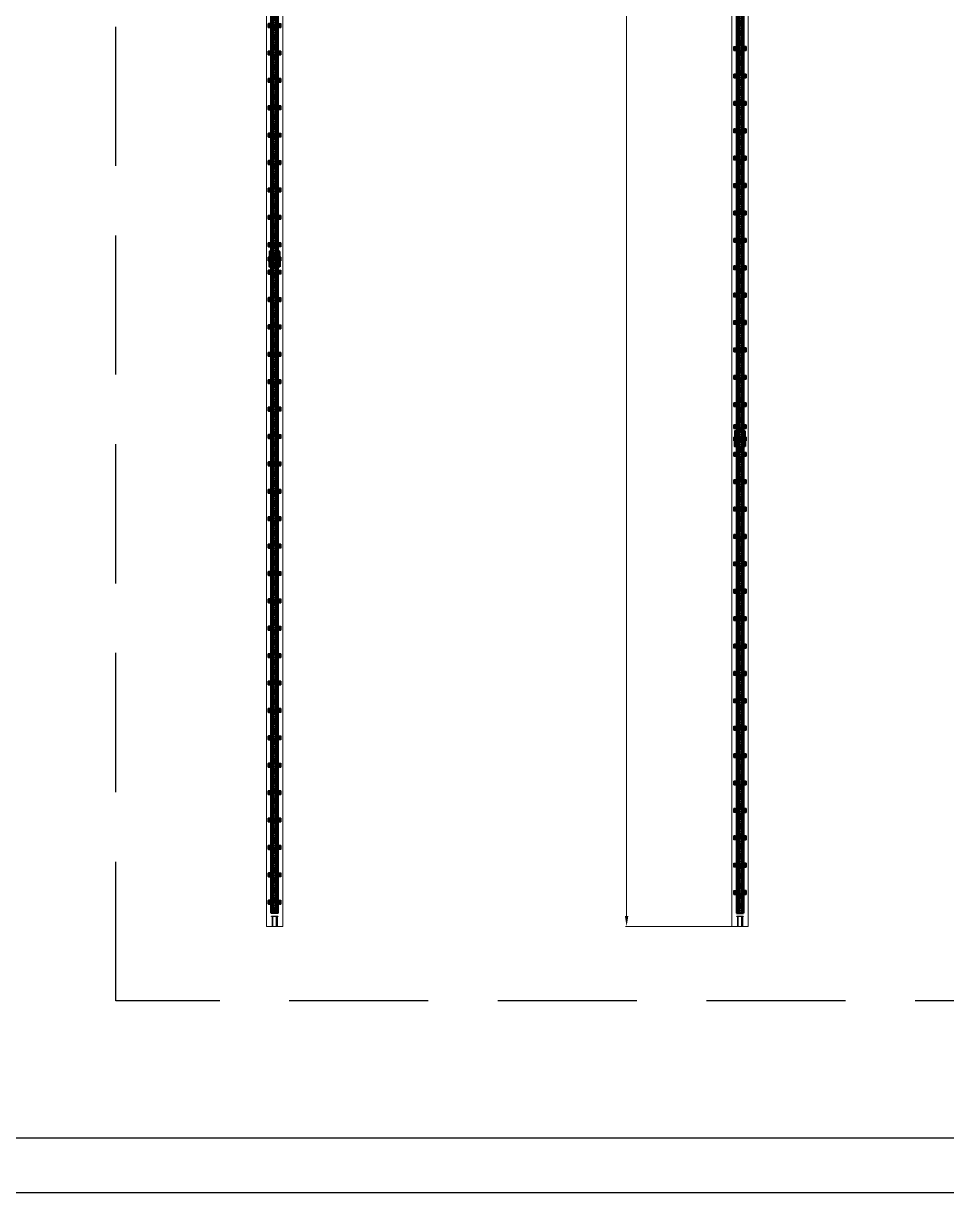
# Model space of a CAD drawing. Header units: centimetres. Extents: x 470464 to 524273, y 49611 to 59074.
# Drawn here: x 506495 to 508182, y 49611 to 51745 of the extents above; entities that cross this region are included whole.
import ezdxf

# ---------------------------------------------------------------- set-up
doc = ezdxf.new("R2010")
doc.units = ezdxf.units.CM
doc.header["$MEASUREMENT"] = 0
for name, pattern in [('1244_Aselsan_MIUM_3000$0$ACAD_ISO10W100', [18, 12, -3, 0, -3]), ('ACAD_ISO08W100', [36, 24, -3, 6, -3]), ('CHAIN', [0.3543, 0.2362, -0.0295, 0.0591, -0.0295]), ('DASHED', [19.05, 12.7, -6.35]), ('XKITLINE00', [0])]:
    doc.linetypes.add(name, pattern=pattern)
for name, color, linetype, lineweight in [('0-KRCN-Z-ANTET', 71, 'Continuous', 30), ('1', 7, 'Continuous', 25), ('AAA_EKSEN', 1, 'ACAD_ISO08W100', 9), ('S-COLS-CONC', 4, 'Continuous', 40)]:
    doc.layers.add(name, color=color, linetype=linetype, lineweight=lineweight)
doc.layers.add('A-ANNO-REVC-01', color=1, linetype='Continuous', lineweight=15, true_color=0xff0000, plot=False)
doc.layers.add('vinç', color=7, linetype='Continuous')
doc.styles.add('BARIŞ BABUR-3', font='arial.ttf')
doc.dimstyles.new('AAA_A4 BVS STANDART', dxfattribs={"dimscale": 12, "dimtxt": 1.8, "dimasz": 1.6, "dimexe": 0.18, "dimexo": 0.0625, "dimgap": 0.09, "dimtad": 1, "dimtoh": 1, "dimdec": 0, "dimzin": 9, "dimdsep": 46, "dimtxsty": 'BARIŞ BABUR-3', "dimcen": 0.09, "dimclrd": 1, "dimclre": 1, "dimclrt": 2, "dimadec": 0, "dimazin": 0, "dimtfac": 1, "dimtdec": 0, "dimtofl": 0, "dimtmove": 0, "dimatfit": 3, "dimfxl": 1, "dimtolj": 1, "dimtzin": 0, "dimlwd": 9, "dimlwe": 9, "dimarcsym": 0})

# ---------------------------------------------------------------- blocks, each defined once
blk = doc.blocks.new('*D237')
at = {"layer": 'A-ANNO-REVC-01', "color": 1, "lineweight": 9, "transparency": 16777216}
for p, q in [((429084.7, 77311), (428891.1, 77311)), ((428893.3, 77291.8), (428893.3, 69280.2)), ((429084.7, 69261), (428891.1, 69261))]:
    blk.add_line(p, q, dxfattribs=at)
at = {"layer": 'A-ANNO-REVC-01', "color": 1, "transparency": 16777216}
for points in [[(428896.5, 77291.8), (428890.1, 77291.8), (428893.3, 77311)], [(428890.1, 69280.2), (428896.5, 69280.2), (428893.3, 69261)]]:
    blk.add_solid(points, dxfattribs=at)
at = {"layer": 'Defpoints', "color": 0, "transparency": 16777216}
for p in [(429085.4, 77311), (428893.3, 69261), (429085.4, 69261)]:
    blk.add_point(p, dxfattribs=at)
at = {"layer": 'A-ANNO-REVC-01', "color": 2, "transparency": 16777216, "insert": (428879.1, 73286), "char_height": 21.6, "attachment_point": 5, "rotation": 90, "style": 'BARIŞ BABUR-3'}
blk.add_mtext('\\A1;YÜRÜME YOLU BOYU : 8050', dxfattribs=at)
blk = doc.blocks.new('sfsdsggssg')
at = {"layer": '1', "color": 2, "linetype": 'Continuous'}
for p, q in [((1141.1, -34640), (1141.1, -34640.1)), ((1141.1, -34640), (1141.1, -34645.1)), ((1141.1, -34640.1), (1141.3, -34640.1)), ((1141.1, -34640.1), (1141.1, -34645.1)), ((1141.1, -34645.1), (1141.3, -34645.1)), ((1141.1, -34645.1), (1141.1, -34645.1)), ((1141.3, -34645.1), (1141.3, -34640.1)), ((1143.2, -34639.6), (1141.4, -34639.8)), ((1141.4, -34639.7), (1143.2, -34639.6)), ((1141.4, -34639.8), (1141.4, -34639.7)), ((1141.4, -34640), (1143.2, -34639.8)), ((1141.4, -34639.8), (1141.4, -34640)), ((1141.4, -34645.4), (1141.4, -34645.2)), ((1143.2, -34645.4), (1141.4, -34645.2)), ((1141.4, -34645.4), (1141.4, -34645.4)), ((1141.4, -34645.4), (1143.2, -34645.6)), ((1143.2, -34645.6), (1141.4, -34645.4)), ((1143.2, -34639.6), (1143.2, -34639.8)), ((1143.2, -34639.6), (1143.2, -34639.8)), ((1143.2, -34645.6), (1143.2, -34645.4)), ((1143.2, -34645.4), (1143.2, -34645.6)), ((1143.6, -34639.6), (1143.5, -34639.8)), ((1143.5, -34639.8), (1143.6, -34639.8)), ((1143.6, -34645.3), (1143.5, -34645.3)), ((1143.5, -34645.3), (1143.6, -34645.5)), ((1143.6, -34639.6), (1143.6, -34639.6)), ((1143.7, -34639.6), (1143.6, -34639.8)), ((1143.6, -34639.6), (1144.1, -34639.6)), ((1143.7, -34639.6), (1143.6, -34639.6)), ((1143.6, -34639.8), (1143.8, -34639.9)), ((1143.6, -34645.3), (1143.7, -34645.5)), ((1143.8, -34645.3), (1143.6, -34645.3)), ((1143.6, -34645.5), (1143.6, -34645.6)), ((1143.6, -34645.5), (1143.7, -34645.5)), ((1144.1, -34645.6), (1143.6, -34645.6)), ((1144.1, -34639.6), (1144.1, -34639.6)), ((1144.1, -34645.5), (1144.1, -34645.6)), ((1144.3, -34645.6), (1144.3, -34645.9)), ((1144.3, -34645.6), (1144.3, -34646)), ((1144.3, -34645.9), (1144.3, -34646)), ((1144.5, -34639.6), (1147.4, -34639.6)), ((1144.5, -34639.6), (1144.5, -34639.6)), ((1144.6, -34642.7), (1144.5, -34642.8)), ((1144.6, -34642.9), (1144.5, -34642.8)), ((1147.4, -34645.6), (1144.5, -34645.6)), ((1144.5, -34645.6), (1144.5, -34645.6)), ((1144.5, -34645.9), (1144.5, -34645.6)), ((1147.4, -34639.6), (1144.6, -34639.6)), ((1144.6, -34639.6), (1144.6, -34639.8)), ((1144.6, -34639.8), (1147.4, -34639.8)), ((1144.6, -34645.4), (1144.6, -34645.6)), ((1147.4, -34645.4), (1144.6, -34645.4)), ((1144.6, -34645.6), (1147.4, -34645.6)), ((1146.5, -34646), (1144.6, -34646)), ((1144.6, -34646.3), (1144.6, -34646.2)), ((1144.6, -34646.2), (1146.7, -34646.2)), ((1144.6, -34646.3), (1148.5, -34646.3)), ((1145.5, -34641.1), (1145.5, -34641.1)), ((1145.5, -34641.1), (1145.5, -34641.1)), ((1145.8, -34639.6), (1146, -34639.3)), ((1146, -34639.4), (1145.9, -34639.6)), ((1146, -34639.3), (1146, -34639.4)), ((1146.1, -34639.6), (1146.2, -34639.5)), ((1146.3, -34639.2), (1146.2, -34639.2)), ((1148.5, -34639.2), (1146.2, -34639.2)), ((1148.4, -34639.2), (1146.3, -34639.2)), ((1146.3, -34639.4), (1148.4, -34639.4)), ((1146.4, -34644), (1146.5, -34644)), ((1146.5, -34644), (1146.5, -34643.9)), ((1146.7, -34645.6), (1146.5, -34645.8)), ((1146.7, -34646.2), (1146.8, -34646.2)), ((1146.8, -34646), (1146.8, -34646.2)), ((1148.4, -34646), (1146.8, -34646)), ((1146.8, -34646.2), (1148.4, -34646.2)), ((1147.4, -34639.6), (1147.4, -34639.6)), ((1147.4, -34639.6), (1147.4, -34639.8)), ((1147.4, -34639.8), (1147.6, -34639.7)), ((1147.4, -34639.8), (1148.2, -34640.6)), ((1148.2, -34644.5), (1147.4, -34645.3)), ((1147.4, -34645.3), (1147.6, -34645.5)), ((1147.4, -34645.4), (1147.4, -34645.6)), ((1147.4, -34645.6), (1147.4, -34645.6)), ((1147.6, -34639.7), (1148.4, -34640.5)), ((1147.6, -34639.7), (1147.6, -34639.7)), ((1148.4, -34640.5), (1147.6, -34639.7)), ((1148.4, -34644.7), (1147.6, -34645.5)), ((1147.6, -34645.5), (1148.4, -34644.7)), ((1147.6, -34645.5), (1147.6, -34645.5)), ((1148.2, -34640.6), (1148.4, -34640.5)), ((1148.2, -34644.5), (1148.4, -34644.7)), ((1148.3, -34640.7), (1148.3, -34644.4)), ((1148.3, -34640.7), (1148.5, -34640.7)), ((1148.3, -34644.4), (1148.5, -34644.4)), ((1148.5, -34639.2), (1148.4, -34639.2)), ((1148.4, -34640.5), (1148.4, -34640.5)), ((1148.4, -34644.7), (1148.4, -34644.7)), ((1148.4, -34646), (1148.4, -34646.2)), ((1148.4, -34646.2), (1148.5, -34646.3)), ((1148.5, -34639.5), (1148.5, -34642.7)), ((1148.5, -34644.4), (1148.5, -34640.7)), ((1148.5, -34640.7), (1148.5, -34640.7)), ((1148.5, -34640.7), (1148.5, -34644.5)), ((1148.5, -34644.5), (1148.5, -34644.4)), ((1148.5, -34644.5), (1148.5, -34645.9)), ((1148.7, -34642.9), (1148.7, -34639.5)), ((1148.7, -34639.5), (1148.8, -34639.5)), ((1148.7, -34643.1), (1148.7, -34642.9)), ((1148.7, -34645.9), (1148.7, -34643.1)), ((1148.8, -34646), (1148.7, -34645.9)), ((1148.8, -34639.5), (1148.8, -34646))]:
    blk.add_line(p, q, dxfattribs=at)
for radius in [1.5, 0.7]:
    blk.add_circle((1146, -34642.5), radius, dxfattribs=at)
at = {"layer": '1', "color": 2, "linetype": 'Continuous', "extrusion": (0, 0, -1)}
blk.add_circle((-1146, -34642.5), 0.8, dxfattribs=at)
for centre, start, end in [((-1145.5, -34643.4), 209.8539, 29.8539), ((-1146.5, -34641.7), 29.8539, 207.4717)]:
    blk.add_arc(centre, 1.14, start, end, dxfattribs=at)
at = {"layer": '1', "color": 2, "linetype": 'Continuous'}
for centre, radius, start, end in [((1145.5, -34643.4), 0.943, 155.4674, 321.1742), ((1145.5, -34643.4), 0.92, 156.9271, 319.7145), ((1146, -34642.5), 1.2, 166, 226), ((1146, -34642.5), 1.2, 106, 166), ((1146, -34642.5), 1.2, 226, 286), ((1146, -34642.5), 1.2, 46, 106), ((1146.5, -34641.7), 0.943, 345.8258, 138.463), ((1146.5, -34641.7), 0.92, 347.6089, 136.677), ((1146, -34642.5), 1.2, 286, 346), ((1146, -34642.5), 1.2, 346, 46)]:
    blk.add_arc(centre, radius, start, end, dxfattribs=at)
at = {"layer": '1', "color": 2, "linetype": 'Continuous', "extrusion": (0, 0, -1)}
for centre, major_axis, ratio, start_param, end_param in [((1141.4, -34640), (-0.222, 0.204), 0.995811, 5.544902, 7.021469), ((1141.4, -34640.1), (0.203, 0.221), 0.997694, 3.974105, 5.450673), ((1141.4, -34645.1), (0.222, 0.204), 0.995811, 2.403309, 3.879876), ((1141.4, -34645.1), (-0.203, 0.221), 0.997694, 3.974105, 5.450673), ((1141.4, -34640.1), (0.0742, -0.068), 0.993033, 2.403309, 3.879876), ((1141.4, -34645.1), (0.0742, 0.068), 0.993033, 2.403309, 3.879876), ((1143.6, -34639.8), (0.001, 0.2), 0.752836, 0.132804, 1.847295), ((1143.6, -34645.3), (-0.001, 0.2), 0.752836, 1.294298, 3.008789), ((1152.5, -34642.6), (-8.4, 0), 0.918737, 5.915201, 6.65117), ((1144, -34639.8), (0.001, 0.2), 0.752479, 0.132721, 1.852962), ((1144, -34645.3), (-0.001, 0.2), 0.752479, 1.288631, 3.008872), ((1144.3, -34639.8), (-0.014, 0.199), 0.74106, 0.130215, 1.915333), ((1144.3, -34645.3), (0.014, 0.199), 0.74106, 1.22626, 3.011378), ((1144.5, -34645.9), (-0.2, 0.001), 0.034627, 4.708031, 6.195866), ((1144.6, -34645.9), (-0.138, 0.267), 0.998031, 3.623062, 5.186262), ((1144.6, -34646), (0.214, 0.214), 0.992433, 2.359993, 3.923193), ((1144.5, -34639.8), (-0.008, 0.2), 0.422896, 0.096328, 1.761115), ((1144.5, -34645.4), (0.008, 0.2), 0.422896, 1.380478, 3.045264), ((1144.6, -34645.9), (0.0592, 0.0819), 0.989251, 2.52068, 4.08388), ((1144.6, -34646), (0, -0.2), 0.004269, 4.747034, 6.195918), ((1146.3, -34639.5), (0.271, 0.128), 0.997202, 4.110755, 5.150568), ((1146.2, -34639.5), (-0.173, 0.101), 0.027764, 4.691233, 6.195885), ((1146.3, -34639.5), (-0.0748, 0.0667), 0.997721, 6.084759, 7.124571), ((1146.3, -34639.4), (0, 0.2), 0.004243, 0.087267, 1.605444), ((1146.5, -34645.8), (-0.174, 0.099), 0.027964, 1.549906, 2.758993), ((1146.9, -34646), (0.426, 0.115), 0.905428, 3.310168, 3.875491), ((1146.7, -34646), (-0.256, 0.042), 0.76271, 4.58737, 6.036255), ((1146.5, -34646.1), (-0.199, -0.016), 0.034866, 1.569261, 2.70958), ((1146.8, -34646), (-0.038, 0.196), 0.907507, 3.350606, 5.211047), ((1146.7, -34646), (-0.012, 0.201), 0.369521, 3.302192, 4.751077), ((1146.9, -34646), (0.253, 0.061), 0.768803, 3.289543, 3.701099), ((1176.9, -34592.8), (85, 148.5), 0.001169, 1.933599, 1.936064), ((1146.8, -34646), (-0.174, 0.099), 0.030283, 4.695034, 5.900559), ((1146.8, -34646), (-0.187, 0.071), 0.032625, 4.699988, 5.905162), ((1176.9, -34592.8), (85, 148.5), 0.002337, 1.9329, 1.936067), ((1147.4, -34639.9), (-0.277, 0.115), 0.998522, 1.179673, 1.96192), ((1147.4, -34639.9), (0.115, 0.278), 0.997326, 5.892062, 6.674309), ((1147.4, -34639.9), (0.0384, 0.0928), 0.995546, 5.892062, 6.674309), ((1147.4, -34645.3), (0.0384, -0.0928), 0.995546, 5.892062, 6.674309), ((1147.4, -34645.3), (0.277, 0.115), 0.998522, 1.179673, 1.96192), ((1147.4, -34645.3), (-0.115, 0.278), 0.997326, 2.750469, 3.532716), ((1148.2, -34640.7), (-0.0928, -0.0384), 0.995546, 2.750469, 3.532716), ((1148.2, -34644.4), (0.0928, -0.0384), 0.995546, 5.892062, 6.674309), ((1148.4, -34639.4), (0, 0.2), 0.004243, 0.087267, 1.605444), ((1148.4, -34639.5), (-0.243, 0.175), 0.996422, 0.949848, 2.513048), ((1148.4, -34639.5), (0.0889, 0.0469), 0.994028, 5.200197, 6.763397), ((1148.2, -34640.7), (-0.115, 0.277), 0.998522, 1.179673, 1.96192), ((1148.2, -34640.7), (0.278, 0.115), 0.997326, 5.892062, 6.674309), ((1148.2, -34644.4), (0.115, 0.277), 0.998522, 1.179673, 1.96192), ((1148.2, -34644.5), (-0.278, 0.115), 0.997326, 2.750469, 3.532716), ((1148.4, -34645.9), (0.139, 0.266), 0.998207, 1.09196, 2.65516), ((1148.4, -34645.9), (-0.0609, 0.0807), 0.988978, 2.219923, 3.783123), ((1148.5, -34639.5), (0.2, 0.001), 0.034652, 0.087319, 1.566648), ((1148.5, -34642.7), (0.008, 0.2), 0.005639, 3.866293, 4.746837), ((1148.5, -34643.2), (0.056, 0.516), 0.770786, 6.203754, 6.230389), ((1148.5, -34642.9), (-0.188, 0.076), 0.878606, 1.230281, 2.70961), ((1148.5, -34642.9), (-0.201, 0.003), 0.124494, 1.540952, 3.020281), ((1148.5, -34643.1), (0.199, -0.02), 0.74823, 4.69971, 6.151435), ((1148.5, -34643.1), (-0.2, -0.001), 0.034899, 3.228912, 4.651252), ((1148.5, -34645.9), (-0.2, -0.001), 0.034899, 3.228912, 4.712496)]:
    blk.add_ellipse(centre, major_axis=major_axis, ratio=ratio, start_param=start_param, end_param=end_param, dxfattribs=at)
at = {"layer": '1', "color": 2, "linetype": 'Continuous'}
for centre, major_axis, ratio, start_param, end_param in [((1152.2, -34642.6), (-9.07, 0), 0.918737, 5.945855, 6.620515), ((1146.2, -34639.5), (-0.15, 0.261), 0.994945, 5.763279, 6.803091), ((1148.5, -34639.5), (0.214, 0.214), 0.992433, 5.501585, 7.064785), ((1148.5, -34646), (-0.214, 0.214), 0.992433, 2.359993, 3.923193)]:
    blk.add_ellipse(centre, major_axis=major_axis, ratio=ratio, start_param=start_param, end_param=end_param, dxfattribs=at)
for points, weights in [([(1141.1, -34640), (1141.1, -34640), (1141.1, -34640)], [0.500000154953, 0.499999845047, 0.500000154953]), ([(1141.1, -34645.1), (1141.1, -34645.1), (1141.1, -34645.1)], [0.500000154938, 0.499999845062, 0.500000154938]), ([(1141.4, -34639.7), (1141.4, -34639.7), (1141.4, -34639.7)], [0.500000154951, 0.499999845049, 0.500000154951]), ([(1141.4, -34645.4), (1141.4, -34645.4), (1141.4, -34645.4)], [0.500000154962, 0.499999845038, 0.500000154962]), ([(1147.4, -34639.6), (1147.4, -34639.6), (1147.4, -34639.6)], [0.500000031564, 0.499999968436, 0.500000031564]), ([(1147.4, -34645.6), (1147.4, -34645.6), (1147.4, -34645.6)], [0.500000031519, 0.499999968481, 0.500000031519]), ([(1147.6, -34639.7), (1147.6, -34639.7), (1147.6, -34639.7)], [0.500000032286, 0.499999967714, 0.500000032286]), ([(1147.6, -34645.5), (1147.6, -34645.5), (1147.6, -34645.5)], [0.500000031966, 0.499999968034, 0.500000031966]), ([(1148.4, -34640.5), (1148.4, -34640.5), (1148.4, -34640.5)], [0.500000032004, 0.499999967996, 0.500000032004]), ([(1148.4, -34644.7), (1148.4, -34644.7), (1148.4, -34644.7)], [0.500000031836, 0.499999968164, 0.500000031836]), ([(1148.5, -34640.7), (1148.5, -34640.7), (1148.5, -34640.7)], [0.500000031722, 0.499999968278, 0.500000031722]), ([(1148.5, -34644.5), (1148.5, -34644.5), (1148.5, -34644.5)], [0.500000031229, 0.499999968771, 0.500000031229])]:
    blk.add_rational_spline(points, weights, degree=2, dxfattribs=at)
for points, knots in [([(1143.2, -34639.6), (1143.2, -34639.6), (1143.3, -34639.6), (1143.4, -34639.6), (1143.5, -34639.6), (1143.5, -34639.6), (1143.6, -34639.6)], [0, 0, 0, 0, 0.225713, 0.483808, 0.741904, 1, 1, 1, 1]), ([(1143.2, -34639.6), (1143.2, -34639.6), (1143.2, -34639.6), (1143.2, -34639.6), (1143.2, -34639.6), (1143.2, -34639.6)], [0, 0, 0, 0, 0.876308, 0.876308, 1, 1, 1, 1]), ([(1143.6, -34639.6), (1143.6, -34639.6), (1143.6, -34639.6), (1143.5, -34639.6), (1143.5, -34639.6), (1143.4, -34639.6), (1143.3, -34639.6), (1143.3, -34639.6), (1143.2, -34639.6), (1143.2, -34639.6)], [0, 0, 0, 0, 0.000017, 0.000017, 0.401467, 0.401467, 0.701656, 0.701656, 1, 1, 1, 1]), ([(1143.2, -34639.8), (1143.2, -34639.8), (1143.3, -34639.8), (1143.3, -34639.8), (1143.4, -34639.8), (1143.5, -34639.8), (1143.5, -34639.8), (1143.5, -34639.8)], [0, 0, 0, 0, 0.304321, 0.304321, 0.608496, 0.608496, 1, 1, 1, 1]), ([(1143.5, -34645.3), (1143.5, -34645.4), (1143.5, -34645.4), (1143.4, -34645.4), (1143.3, -34645.4), (1143.3, -34645.4), (1143.2, -34645.4), (1143.2, -34645.4)], [0, 0, 0, 0, 0.37098, 0.37098, 0.685408, 0.685408, 1, 1, 1, 1]), ([(1143.2, -34645.6), (1143.2, -34645.6), (1143.3, -34645.6), (1143.4, -34645.6), (1143.4, -34645.6), (1143.5, -34645.6), (1143.5, -34645.6), (1143.6, -34645.5)], [0, 0, 0, 0, 0.308433, 0.308433, 0.618953, 0.618953, 1, 1, 1, 1]), ([(1143.6, -34645.6), (1143.5, -34645.6), (1143.5, -34645.6), (1143.4, -34645.6), (1143.3, -34645.6), (1143.2, -34645.6), (1143.2, -34645.6)], [0, 0, 0, 0, 0.258096, 0.516192, 0.774287, 1, 1, 1, 1]), ([(1143.8, -34645.3), (1143.6, -34644.9), (1143.5, -34644.4), (1143.3, -34643.5), (1143.3, -34643), (1143.3, -34641.7), (1143.5, -34640.7), (1143.8, -34639.9)], [0, 0, 0, 0, 0.25, 0.25, 0.5, 0.5, 1, 1, 1, 1]), ([(1143.8, -34639.9), (1143.9, -34639.9), (1144, -34639.9), (1144.1, -34639.9), (1144.1, -34639.9), (1144.2, -34639.9)], [0, 0, 0, 0, 0.657537, 0.657537, 1, 1, 1, 1]), ([(1144.2, -34645.3), (1144.1, -34645.3), (1144, -34645.3), (1143.9, -34645.3), (1143.8, -34645.3), (1143.8, -34645.3)], [0, 0, 0, 0, 0.657537, 0.657537, 1, 1, 1, 1]), ([(1144.5, -34639.9), (1144.3, -34640.3), (1144.2, -34640.8), (1144, -34641.7), (1143.9, -34642.1), (1143.9, -34643.5), (1144.1, -34644.4), (1144.5, -34645.3)], [0, 0, 0, 0, 0.25, 0.25, 0.5, 0.5, 1, 1, 1, 1]), ([(1144.3, -34639.6), (1144.3, -34639.6), (1144.3, -34639.6), (1144.2, -34639.6), (1144.2, -34639.6), (1144.1, -34639.6), (1144.1, -34639.6), (1144.1, -34639.6), (1144.1, -34639.6), (1144.1, -34639.6)], [0, 0, 0, 0, 0.155547, 0.155547, 0.580528, 0.580528, 0.999985, 0.999985, 1, 1, 1, 1]), ([(1144.1, -34639.6), (1144.1, -34639.6), (1144.1, -34639.6), (1144.2, -34639.6), (1144.3, -34639.6), (1144.4, -34639.6), (1144.5, -34639.6)], [0, 0, 0, 0, 0.25, 0.5, 0.749999, 1, 1, 1, 1]), ([(1144.1, -34645.5), (1144.1, -34645.5), (1144.1, -34645.5), (1144.1, -34645.5), (1144.1, -34645.5), (1144.2, -34645.5), (1144.3, -34645.5), (1144.3, -34645.5)], [0, 0, 0, 0, 0.000015, 0.000015, 0.496417, 0.496417, 1, 1, 1, 1]), ([(1144.5, -34645.6), (1144.4, -34645.6), (1144.3, -34645.6), (1144.2, -34645.6), (1144.1, -34645.6), (1144.1, -34645.6), (1144.1, -34645.6)], [0, 0, 0, 0, 0.250001, 0.5, 0.75, 1, 1, 1, 1]), ([(1144.2, -34639.9), (1144.2, -34639.9), (1144.3, -34639.9), (1144.3, -34639.9), (1144.4, -34639.9), (1144.4, -34639.9), (1144.4, -34639.9), (1144.5, -34639.9)], [0, 0, 0, 0, 0.423047, 0.423047, 0.845832, 0.845832, 1, 1, 1, 1]), ([(1144.5, -34645.3), (1144.4, -34645.3), (1144.4, -34645.3), (1144.3, -34645.3), (1144.2, -34645.3), (1144.2, -34645.3)], [0, 0, 0, 0, 0.500153, 0.500153, 1, 1, 1, 1]), ([(1144.5, -34639.6), (1144.5, -34639.6), (1144.5, -34639.6), (1144.4, -34639.6), (1144.4, -34639.6), (1144.3, -34639.6), (1144.3, -34639.6), (1144.3, -34639.6)], [0, 0, 0, 0, 0.000035, 0.000035, 0.836112, 0.836112, 1, 1, 1, 1]), ([(1144.3, -34645.5), (1144.3, -34645.5), (1144.4, -34645.6), (1144.4, -34645.6), (1144.4, -34645.6), (1144.5, -34645.6), (1144.5, -34645.6), (1144.5, -34645.6)], [0, 0, 0, 0, 0.836069, 0.836069, 0.999965, 0.999965, 1, 1, 1, 1]), ([(1144.6, -34639.6), (1144.6, -34639.6), (1144.6, -34639.6), (1144.6, -34639.6), (1144.5, -34639.6), (1144.5, -34639.6), (1144.5, -34639.6)], [0, 0, 0, 0, 0.267342, 0.267342, 0.267342, 1, 1, 1, 1]), ([(1144.5, -34639.9), (1144.5, -34639.9), (1144.5, -34639.9), (1144.5, -34639.8), (1144.5, -34639.8), (1144.5, -34639.8)], [0, 0, 0, 0, 0.864692, 0.864692, 1, 1, 1, 1]), ([(1144.5, -34639.8), (1144.6, -34639.8), (1144.6, -34639.8), (1144.6, -34639.8), (1144.6, -34639.8), (1144.6, -34639.8), (1144.6, -34639.8), (1144.6, -34639.8)], [0, 0, 0, 0, 0.704482, 0.704482, 0.731136, 0.731136, 1, 1, 1, 1]), ([(1144.6, -34645.4), (1144.6, -34645.3), (1144.6, -34645.3), (1144.5, -34645.3), (1144.5, -34645.3), (1144.5, -34645.3)], [0, 0, 0, 0, 0.858601, 0.858601, 1, 1, 1, 1]), ([(1144.5, -34645.3), (1144.5, -34645.3), (1144.5, -34645.3), (1144.5, -34645.3), (1144.5, -34645.3), (1144.5, -34645.3)], [0, 0, 0, 0, 0.863107, 0.863107, 1, 1, 1, 1]), ([(1144.7, -34642.9), (1144.7, -34642.8), (1144.8, -34642.7), (1144.8, -34642.5), (1144.9, -34642.3), (1144.9, -34642.2)], [0, 0, 0, 0, 0.5, 0.5, 1, 1, 1, 1]), ([(1145.1, -34641.6), (1145.2, -34641.5), (1145.3, -34641.5), (1145.5, -34641.4), (1145.6, -34641.4), (1145.7, -34641.4)], [0, 0, 0, 0, 0.5, 0.5, 1, 1, 1, 1]), ([(1145.7, -34643.9), (1145.6, -34643.8), (1145.6, -34643.7), (1145.4, -34643.5), (1145.3, -34643.5), (1145.2, -34643.4)], [0, 0, 0, 0, 0.5, 0.5, 1, 1, 1, 1]), ([(1146.4, -34641.2), (1146.5, -34641.2), (1146.5, -34641.3), (1146.7, -34641.5), (1146.8, -34641.6), (1146.9, -34641.7)], [0, 0, 0, 0, 0.5, 0.5, 1, 1, 1, 1]), ([(1147, -34643.5), (1146.9, -34643.5), (1146.8, -34643.5), (1146.6, -34643.6), (1146.5, -34643.6), (1146.4, -34643.7)], [0, 0, 0, 0, 0.5, 0.5, 1, 1, 1, 1]), ([(1147.4, -34642.1), (1147.4, -34642.2), (1147.3, -34642.3), (1147.3, -34642.6), (1147.2, -34642.7), (1147.2, -34642.8)], [0, 0, 0, 0, 0.5, 0.5, 1, 1, 1, 1])]:
    blk.add_open_spline(points, degree=3, knots=knots, dxfattribs=at)
for points in [[(1143.2, -34639.6), (1143.2, -34639.6), (1143.2, -34639.6), (1143.2, -34639.6)], [(1143.2, -34639.6), (1143.2, -34639.6), (1143.2, -34639.6), (1143.2, -34639.6)], [(1143.2, -34639.6), (1143.2, -34639.6), (1143.2, -34639.6), (1143.2, -34639.6)], [(1143.2, -34639.6), (1143.2, -34639.6), (1143.2, -34639.6), (1143.2, -34639.6)], [(1143.2, -34639.6), (1143.2, -34639.6), (1143.2, -34639.6), (1143.2, -34639.6)], [(1143.2, -34639.8), (1143.2, -34639.8), (1143.2, -34639.8), (1143.2, -34639.8)], [(1143.2, -34645.4), (1143.2, -34645.4), (1143.2, -34645.4), (1143.2, -34645.4)], [(1143.2, -34645.6), (1143.2, -34645.6), (1143.2, -34645.6), (1143.2, -34645.6)], [(1143.2, -34645.6), (1143.2, -34645.6), (1143.2, -34645.6), (1143.2, -34645.6)], [(1143.2, -34645.6), (1143.2, -34645.6), (1143.2, -34645.6), (1143.2, -34645.6)], [(1143.2, -34645.6), (1143.2, -34645.6), (1143.2, -34645.6), (1143.2, -34645.6)], [(1143.2, -34645.6), (1143.2, -34645.6), (1143.2, -34645.6), (1143.2, -34645.6)], [(1143.2, -34645.6), (1143.2, -34645.6), (1143.2, -34645.6), (1143.2, -34645.6)], [(1144.1, -34639.6), (1143.9, -34639.6), (1143.8, -34639.6), (1143.7, -34639.6)], [(1143.7, -34645.5), (1143.8, -34645.5), (1143.9, -34645.5), (1144.1, -34645.5)], [(1144.5, -34645.6), (1144.5, -34645.6), (1144.6, -34645.6), (1144.6, -34645.6)], [(1145.2, -34643.4), (1145, -34643.2), (1144.9, -34643), (1144.7, -34642.9)], [(1144.9, -34642.2), (1144.9, -34642), (1145, -34641.8), (1145.1, -34641.6)], [(1145.7, -34641.4), (1146, -34641.3), (1146.2, -34641.2), (1146.4, -34641.2)], [(1146.4, -34643.7), (1146.1, -34643.7), (1145.9, -34643.8), (1145.7, -34643.9)], [(1146.7, -34645.9), (1146.7, -34645.9), (1146.7, -34645.9), (1146.7, -34646)], [(1146.8, -34646), (1146.8, -34646), (1146.8, -34646), (1146.8, -34646)], [(1146.9, -34641.7), (1147.1, -34641.8), (1147.2, -34642), (1147.4, -34642.1)], [(1147.2, -34642.8), (1147.2, -34643), (1147.1, -34643.3), (1147, -34643.5)]]:
    blk.add_open_spline(points, degree=3, dxfattribs=at)
at = {"layer": 'AAA_EKSEN', "color": 2, "linetype": 'CHAIN', "ltscale": 20}
for p, q in [((1147, -34642.5), (1145, -34642.5)), ((1146, -34641.5), (1146, -34643.5))]:
    blk.add_line(p, q, dxfattribs=at)
blk = doc.blocks.new('dsfartyukılolkjhkurkumg')
at = {"layer": 'S-COLS-CONC', "color": 2}
for points in [[(429427.2, 76131), (429424.2, 76131), (429424.2, 76121), (429427.2, 76121)], [(429442.7, 76131), (429439.7, 76131), (429439.7, 76121), (429442.7, 76121)], [(429427.2, 76103), (429424.2, 76103), (429424.2, 76113), (429427.2, 76113)], [(429442.7, 76103), (429439.7, 76103), (429439.7, 76113), (429442.7, 76113)], [(429427.2, 70189), (429424.2, 70189), (429424.2, 70179), (429427.2, 70179)], [(429427.2, 70161), (429424.2, 70161), (429424.2, 70171), (429427.2, 70171)], [(429442.7, 70189), (429439.7, 70189), (429439.7, 70179), (429442.7, 70179)], [(429442.7, 70161), (429439.7, 70161), (429439.7, 70171), (429442.7, 70171)]]:
    blk.add_lwpolyline(points, close=True, dxfattribs=at)
at = {"layer": 'S-COLS-CONC', "color": 2, "xscale": -1}
for p in [(430570.7, 111933.5), (430570.7, 111883.5), (430570.7, 111833.5), (430570.7, 111783.5), (430570.7, 111733.5), (430570.7, 111683.5), (430570.7, 111633.5), (430570.7, 111583.5), (430570.7, 111533.5), (430570.7, 111483.5), (430570.7, 111433.5), (430570.7, 111383.5), (430570.7, 111333.5), (430570.7, 111283.5), (430570.7, 111233.5), (430570.7, 111183.5), (430570.7, 111133.5), (430570.7, 111083.5), (430570.7, 111033.5), (430570.7, 110983.5), (430570.7, 110933.5), (430570.7, 110883.5), (430570.7, 110833.5), (430570.7, 110783.5), (430570.7, 110759.5), (430570.7, 110733.5), (430570.7, 110683.5), (430570.7, 110633.5), (430570.7, 110583.5), (430570.7, 110533.5), (430570.7, 110483.5), (430570.7, 110433.5), (430570.7, 110383.5), (430570.7, 110333.5), (430570.7, 105530), (430570.7, 105480), (430570.7, 105430), (430570.7, 105380), (430570.7, 105330), (430570.7, 105280), (430570.7, 105230), (430570.7, 105180), (430570.7, 105130), (430570.7, 105080), (430570.7, 105030), (430570.7, 104980), (430570.7, 104930), (430570.7, 104880), (430570.7, 104840), (430570.7, 104817.5), (430570.7, 104789.5), (430570.7, 104739.5), (430570.7, 104689.5), (430570.7, 104639.5), (430570.7, 104589.5), (430570.7, 104539.5), (430570.7, 104489.5), (430570.7, 104439.5), (430570.7, 104389.5), (430570.7, 104339.5), (430570.7, 104289.5), (430570.7, 104239.5), (430570.7, 104189.5), (430570.7, 104139.5), (430570.7, 104089.5), (430570.7, 104039.5), (430570.7, 103989.5)]:
    blk.add_blockref('sfsdsggssg', p, dxfattribs=at)
at = {"layer": 'S-COLS-CONC', "color": 2}
for p in [(428296.1, 111933.5), (428296.1, 111883.5), (428296.1, 111833.5), (428296.1, 111783.5), (428296.1, 111733.5), (428296.1, 111683.5), (428296.1, 111633.5), (428296.1, 111583.5), (428296.1, 111533.5), (428296.1, 111483.5), (428296.1, 111433.5), (428296.1, 111383.5), (428296.1, 111333.5), (428296.1, 111283.5), (428296.1, 111233.5), (428296.1, 111183.5), (428296.1, 111133.5), (428296.1, 111083.5), (428296.1, 111033.5), (428296.1, 110983.5), (428296.1, 110933.5), (428296.1, 110883.5), (428296.1, 110833.5), (428296.1, 110783.5), (428296.1, 110759.5), (428296.1, 110733.5), (428296.1, 110683.5), (428296.1, 110633.5), (428296.1, 110583.5), (428296.1, 110533.5), (428296.1, 110483.5), (428296.1, 110433.5), (428296.1, 110383.5), (428296.1, 110333.5), (428296.1, 105530), (428296.1, 105480), (428296.1, 105430), (428296.1, 105380), (428296.1, 105330), (428296.1, 105280), (428296.1, 105230), (428296.1, 105180), (428296.1, 105130), (428296.1, 105080), (428296.1, 105030), (428296.1, 104980), (428296.1, 104930), (428296.1, 104880), (428296.1, 104840), (428296.1, 104817.5), (428296.1, 104789.5), (428296.1, 104739.5), (428296.1, 104689.5), (428296.1, 104639.5), (428296.1, 104589.5), (428296.1, 104539.5), (428296.1, 104489.5), (428296.1, 104439.5), (428296.1, 104389.5), (428296.1, 104339.5), (428296.1, 104289.5), (428296.1, 104239.5), (428296.1, 104189.5), (428296.1, 104139.5), (428296.1, 104089.5), (428296.1, 104039.5), (428296.1, 103989.5)]:
    blk.add_blockref('sfsdsggssg', p, dxfattribs=at)
blk = doc.blocks.new('3RFRS334')
at = {"ltscale": 0.4}
h = blk.add_hatch(color=0, dxfattribs=at)
h.dxf.hatch_style = 1
h.paths.add_polyline_path([(303509, 45820), (303515, 45814), (303515, 45820)])
h = blk.add_hatch(color=0, dxfattribs=at)
h.dxf.hatch_style = 1
h.paths.add_polyline_path([(303525, 45814), (303525, 45820), (303531, 45820)])
h = blk.add_hatch(color=0, dxfattribs=at)
h.dxf.hatch_style = 1
h.paths.add_polyline_path([(303589, 45820), (303595, 45814), (303595, 45820)])
h = blk.add_hatch(color=0, dxfattribs=at)
h.dxf.hatch_style = 1
h.paths.add_polyline_path([(303605, 45814), (303605, 45820), (303611, 45820)])
at = {"color": 0, "ltscale": 0.4}
for points in [[(303620, 45830), (303620, 45820), (303500, 45820), (303500, 45830)], [(303525, 45650), (303525, 45820), (303515, 45820), (303515, 45650)], [(303595, 45650), (303595, 45820), (303605, 45820), (303605, 45650)]]:
    blk.add_lwpolyline(points, close=True, dxfattribs=at)
at = {"color": 0, "ltscale": 0.4, "elevation": 0}
for points in [[(303509, 45820), (303515, 45814), (303515, 45820), (303509, 45820)], [(303531, 45820), (303525, 45814), (303525, 45820), (303531, 45820)], [(303589, 45820), (303595, 45814), (303595, 45820), (303589, 45820)], [(303611, 45820), (303605, 45814), (303605, 45820), (303611, 45820)]]:
    blk.add_lwpolyline(points, dxfattribs=at)
blk = doc.blocks.new('SDGDFSDGRATRAGRA')
at = {"color": 2, "linetype": 'XKITLINE00', "lineweight": 0}
for p, q in [((399394.4, 54137.1), (399394.4, 55937.1)), ((399424.4, 54137.1), (399424.4, 55937.1)), ((399424.4, 54137.1), (399394.4, 54137.1))]:
    blk.add_line(p, q, dxfattribs=at)
at = {"layer": 'vinç', "color": 2}
for p, q in [((399403.2, 55937.1), (399394.4, 55937.1)), ((399415.7, 55937.1), (399424.4, 55937.1))]:
    blk.add_line(p, q, dxfattribs=at)
blk = doc.blocks.new('trerhynhdçmfgmkhl')
at = {"color": 2, "xscale": 0.1, "yscale": 0.1, "zscale": 0.1, "rotation": 359.9999999999999}
blk.add_blockref('3RFRS334', (398966.4, 64697), dxfattribs=at)
at = {"layer": 'vinç', "color": 2}
blk.add_blockref('SDGDFSDGRATRAGRA', (29913, 15123.9), dxfattribs=at)
blk = doc.blocks.new('dfghdsfdhfd')
at = {"layer": 'S-COLS-CONC', "color": 2}
for p, q in [((1058.5, -34669.1), (1046, -34681.6)), ((1049.5, -34678), (1049.5, -35865.5)), ((1050, -34677.6), (1050, -35865.1)), ((1054.5, -34673.1), (1054.5, -35860.6)), ((1054.9, -34672.6), (1054.9, -35860.1)), ((1058.1, -34669.5), (1058.1, -35857)), ((1058.5, -34669.1), (1058.5, -35856.6)), ((1046, -34681.6), (1046, -35869.1)), ((1046.3, -34681.2), (1046.3, -35868.7)), ((1058.5, -35856.6), (1046, -35869.1))]:
    blk.add_line(p, q, dxfattribs=at)
blk = doc.blocks.new('ntrbtymtnrmynmnmut')
at = {"layer": 'S-COLS-CONC', "color": 2}
for p, q in [((74279.6, 26325.4), (74267.1, 26312.9)), ((75467.1, 26316.5), (74270.6, 26316.5)), ((75467.1, 26316.9), (74271.1, 26316.9)), ((75467.1, 26321.4), (74275.6, 26321.4)), ((75467.1, 26321.9), (74276, 26321.9)), ((75467.1, 26325.1), (74279.2, 26325.1)), ((75467.1, 26325.4), (74279.6, 26325.4)), ((75467.1, 26312.9), (75467.1, 26325.4)), ((75467.1, 26312.9), (74267.1, 26312.9)), ((75467.1, 26313.3), (74267.5, 26313.3))]:
    blk.add_line(p, q, dxfattribs=at)
blk = doc.blocks.new('tyntrnymuymtnbr')
at = {"layer": 'S-COLS-CONC', "color": 2}
for p, q in [((72219.1, 26325.4), (72219.1, 26312.9)), ((73091.1, 26325.4), (72219.1, 26325.4)), ((73090.7, 26325.1), (72219.1, 26325.1)), ((73087.5, 26321.9), (72219.1, 26321.9)), ((73087.1, 26321.4), (72219.1, 26321.4)), ((73082.6, 26316.9), (72219.1, 26316.9)), ((73082.1, 26316.5), (72219.1, 26316.5)), ((73091.1, 26325.4), (73078.6, 26312.9)), ((73079, 26313.3), (72219.1, 26313.3)), ((73078.6, 26312.9), (72219.1, 26312.9))]:
    blk.add_line(p, q, dxfattribs=at)
blk = doc.blocks.new('bgnmtyrvdvbrevttggg')
at = {"color": 2, "linetype": '1244_Aselsan_MIUM_3000$0$ACAD_ISO10W100'}
blk.add_line((429488.4, 77287), (429488.4, 69285), dxfattribs=at)
at = {"layer": 'S-COLS-CONC', "color": 2, "rotation": 90}
for name, p in [('ntrbtymtnrmynmnmut', (455807.6, 1819.9)), ('tyntrnymuymtnbr', (455807.6, -2934.1))]:
    blk.add_blockref(name, p, dxfattribs=at)
at = {"layer": 'S-COLS-CONC', "color": 2, "xscale": -1}
for p in [(430540.6, 110768.1), (430540.6, 106014.6)]:
    blk.add_blockref('dfghdsfdhfd', p, dxfattribs=at)
blk = doc.blocks.new('hgfffffffdsws')
at = {"layer": 'vinç', "color": 2}
for name, p in [('trerhynhdçmfgmkhl', (0, 0)), ('bgnmtyrvdvbrevttggg', (-166, 0)), ('dsfartyukılolkjhkurkumg', (-111, -24))]:
    blk.add_blockref(name, p, dxfattribs=at)
blk = doc.blocks.new('rrrrrrrtttttt')
at = {"layer": 'vinç', "color": 2}
blk.add_blockref('trerhynhdçmfgmkhl', (222, 0), dxfattribs=at)
at = {"layer": 'vinç', "color": 2, "xscale": -1, "rotation": 180}
for name, p in [('bgnmtyrvdvbrevttggg', (56, 146572)), ('dsfartyukılolkjhkurkumg', (111, 146596))]:
    blk.add_blockref(name, p, dxfattribs=at)
blk = doc.blocks.new('UYTDRSRKLTŞYP89UFKHTZ')
at = {"layer": 'vinç', "color": 2}
for name, p in [('rrrrrrrtttttt', (-1294, 0)), ('hgfffffffdsws', (-222, 0))]:
    blk.add_blockref(name, p, dxfattribs=at)
at = {"layer": 'A-ANNO-REVC-01', "color": 6}
dim = blk.add_linear_dim(base=(428893.3, 69261), p1=(429085.4, 77311), p2=(429085.4, 69261), angle=90, text='YÜRÜME YOLU BOYU : <>', dimstyle='AAA_A4 BVS STANDART', override={"dimtxsty": 'BARIŞ BABUR-3'}, dxfattribs=at)
dim.commit()
dim.dimension.update_dxf_attribs({"geometry": '*D237', "text_midpoint": (428893.3, 73286), "dimtype": 128})

msp = doc.modelspace()

# ---------------------------------------------------------------- linework, layer by layer
at = {"linetype": 'DASHED', "ltscale": 20}
msp.add_lwpolyline([(506664.07, 49961.26), (506664.07, 58261.26), (510664.07, 58261.26), (510664.07, 49961.26)], close=True, dxfattribs=at)
at = {"layer": '0-KRCN-Z-ANTET'}
for points in [[(470464.07, 49611.26), (524273.1, 49611.26), (524273.1, 58611.26), (470464.07, 58611.26)], [(502164.07, 49711.26), (522083.1, 49711.26), (522083.1, 58511.26), (502164.07, 58511.26)]]:
    msp.add_lwpolyline(points, close=True, dxfattribs=at)

# ---------------------------------------------------------------- next in the draw order: block references
at = {"layer": 'vinç', "color": 2}
msp.add_blockref('UYTDRSRKLTŞYP89UFKHTZ', (78703.99, -19163.9), dxfattribs=at)

doc.saveas('drawing.dxf')
